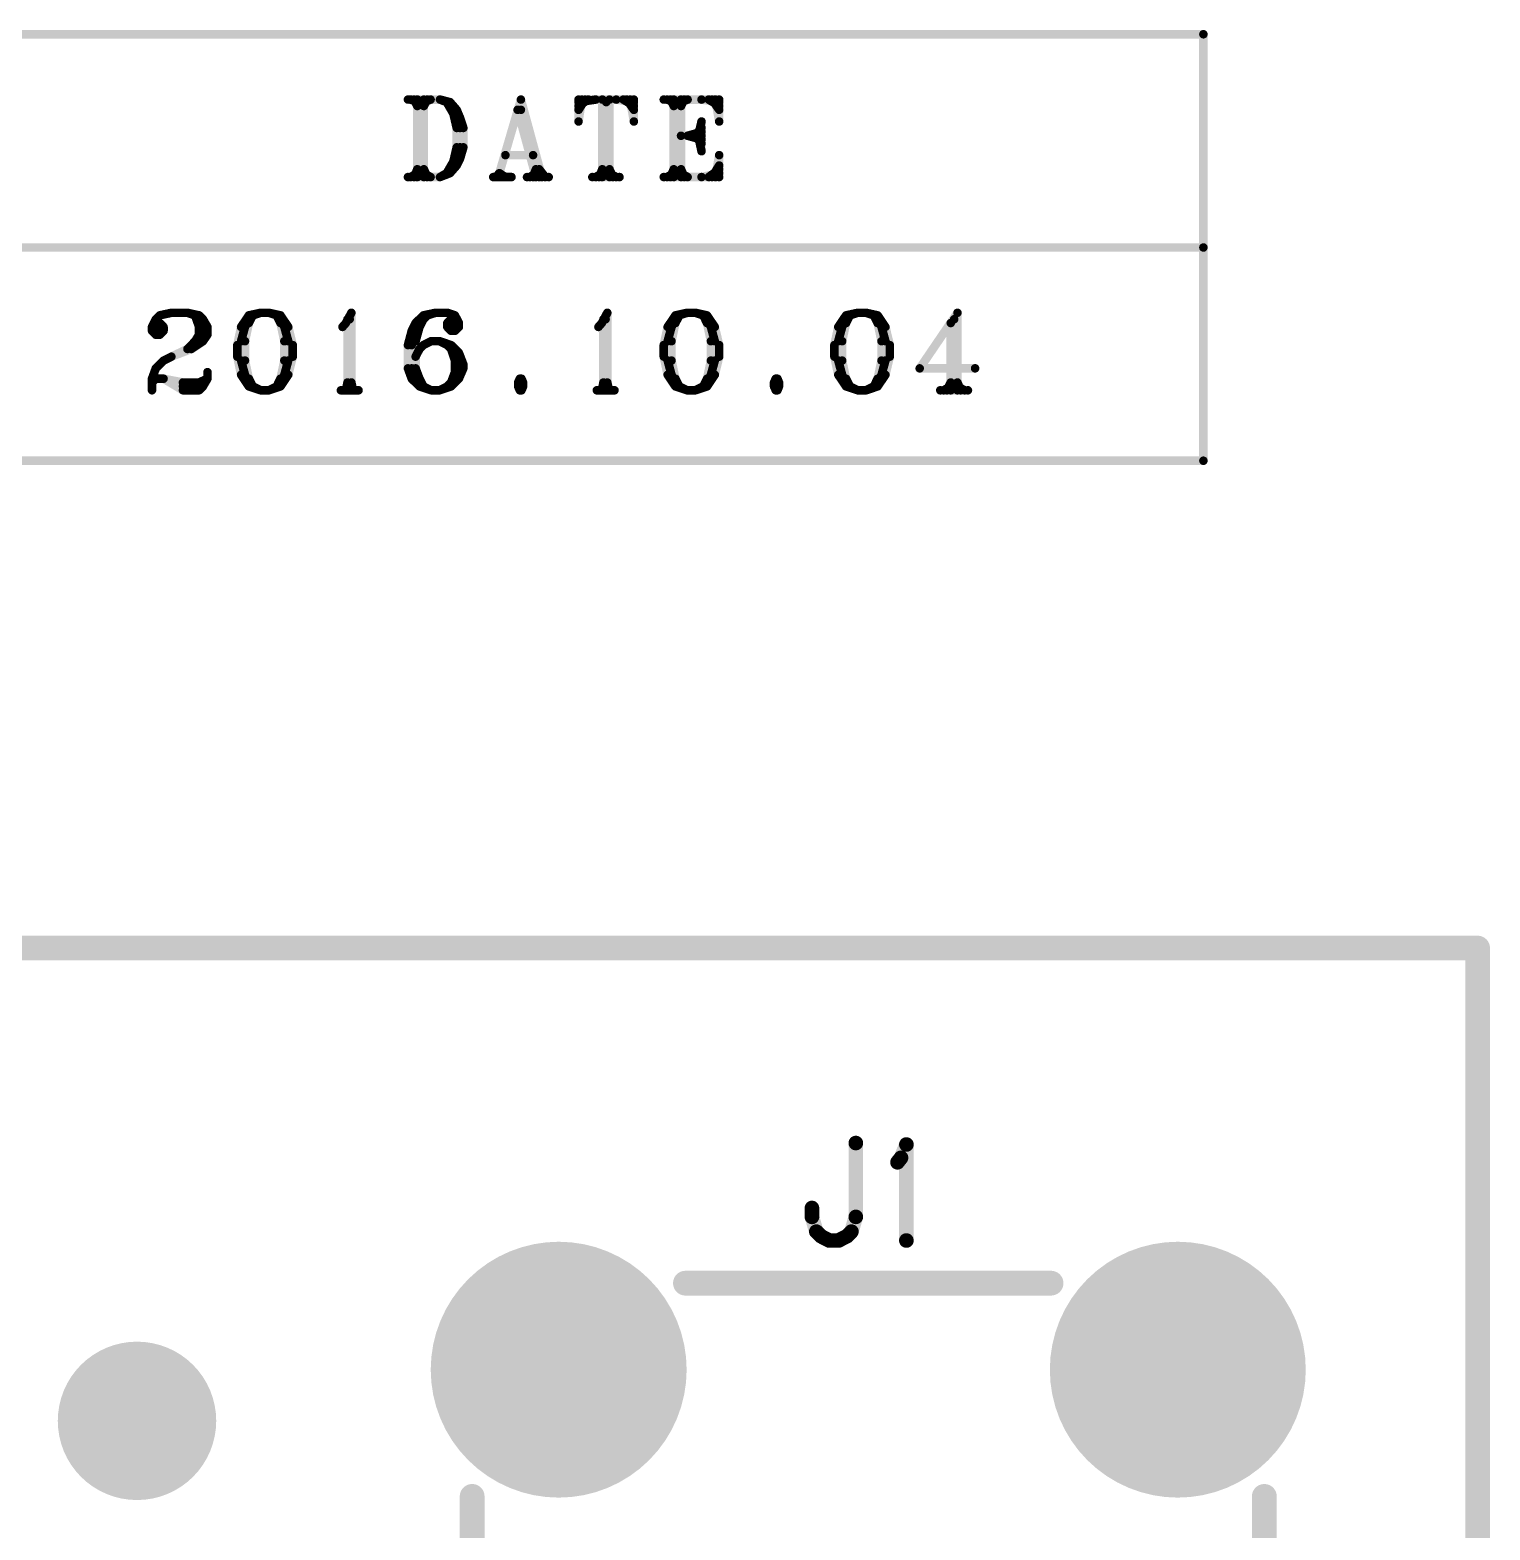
# Model space of a CAD drawing. Extents: x -0.1 to 57.1, y -0.1 to 42.5.
# Drawn here: x 45.12 to 57.1, y 30.22 to 42.53 of the extents above; entities that cross this region are included whole.
import ezdxf

# ---------------------------------------------------------------- set-up
doc = ezdxf.new("R2010")
doc.units = 0
doc.header["$MEASUREMENT"] = 0
doc.layers.get('0').update_dxf_attribs({"linetype": 'CONTINUOUS'})
doc.layers.add('02_ASSY1_GBR', color=7, linetype='CONTINUOUS')

# ---------------------------------------------------------------- blocks, each defined once
blk = doc.blocks.new('ROUND_8')
at = {"const_width": 0.65}
blk.add_lwpolyline([(-0.325, 0, 1), (0.325, 0, 1)], format="xyb", close=True, dxfattribs=at)
blk = doc.blocks.new('ROUND_134')
at = {"const_width": 1.05}
blk.add_lwpolyline([(-0.525, 0, 1), (0.525, 0, 1)], format="xyb", close=True, dxfattribs=at)
blk = doc.blocks.new('ROUND_1')
at = {"const_width": 0.1016}
blk.add_lwpolyline([(-0.0508, 0, 1), (0.0508, 0, 1)], format="xyb", close=True, dxfattribs=at)
blk = doc.blocks.new('ROUND_4')
at = {"const_width": 0.06}
blk.add_lwpolyline([(-0.03, 0, 1), (0.03, 0, 1)], format="xyb", close=True, dxfattribs=at)
blk = doc.blocks.new('ROUND_6')
at = {"const_width": 0.035}
blk.add_lwpolyline([(-0.0175, 0, 1), (0.0175, 0, 1)], format="xyb", close=True, dxfattribs=at)

msp = doc.modelspace()

# ---------------------------------------------------------------- linework, layer by layer
at = {"layer": '02_ASSY1_GBR'}
for points, const_width in [([(19.75, 42.5), (54.75, 42.5)], 0.07), ([(54.75, 42.5), (54.75, 39)], 0.07), ([(48.223, 41.964), (48.486, 41.964)], 0.07), ([(48.245, 41.964), (48.3, 41.943)], 0.07), ([(48.273, 41.964), (48.3, 41.911)], 0.07), ([(48.3, 41.964), (48.3, 41.328)], 0.07), ([(48.354, 41.964), (48.354, 41.328)], 0.07), ([(48.382, 41.964), (48.354, 41.911)], 0.07), ([(48.409, 41.964), (48.354, 41.943)], 0.07), ([(48.486, 41.964), (48.568, 41.943)], 0.07), ([(48.486, 41.964), (48.541, 41.943)], 0.07), ([(49.15, 41.964), (48.973, 41.36)], 0.07), ([(49.15, 41.964), (49.323, 41.328)], 0.07), ([(49.623, 41.964), (49.623, 41.784)], 0.07), ([(49.623, 41.964), (50.077, 41.964)], 0.07), ([(49.65, 41.964), (49.623, 41.784)], 0.07), ([(49.677, 41.964), (49.623, 41.88)], 0.07), ([(49.704, 41.964), (49.623, 41.911)], 0.07), ([(49.764, 41.964), (49.623, 41.943)], 0.07), ([(49.818, 41.964), (49.818, 41.328)], 0.07), ([(49.877, 41.964), (49.877, 41.328)], 0.07), ([(49.932, 41.964), (50.077, 41.943)], 0.07), ([(49.991, 41.964), (50.077, 41.911)], 0.07), ([(50.018, 41.964), (50.077, 41.88)], 0.07), ([(50.046, 41.964), (50.077, 41.784)], 0.07), ([(50.077, 41.964), (50.077, 41.784)], 0.07), ([(50.322, 41.964), (50.777, 41.964)], 0.07), ([(50.35, 41.964), (50.404, 41.943)], 0.07), ([(50.377, 41.964), (50.404, 41.911)], 0.07), ([(50.404, 41.964), (50.404, 41.328)], 0.07), ([(50.464, 41.964), (50.464, 41.328)], 0.07), ([(50.491, 41.964), (50.464, 41.911)], 0.07), ([(50.518, 41.964), (50.464, 41.943)], 0.07), ([(50.632, 41.964), (50.777, 41.943)], 0.07), ([(50.691, 41.964), (50.777, 41.911)], 0.07), ([(50.718, 41.964), (50.777, 41.88)], 0.07), ([(50.746, 41.964), (50.777, 41.784)], 0.07), ([(50.777, 41.964), (50.777, 41.784)], 0.07), ([(48.327, 41.943), (48.327, 41.36)], 0.07), ([(48.541, 41.943), (48.596, 41.848)], 0.07), ([(48.568, 41.943), (48.623, 41.88)], 0.07), ([(48.596, 41.88), (48.623, 41.816)], 0.07), ([(48.596, 41.848), (48.623, 41.731)], 0.07), ([(48.623, 41.88), (48.65, 41.816)], 0.07), ([(49.123, 41.88), (49.273, 41.328)], 0.07), ([(49.15, 41.88), (49.3, 41.328)], 0.07), ([(49.85, 41.943), (49.85, 41.36)], 0.07), ([(50.432, 41.943), (50.432, 41.36)], 0.07), ([(48.623, 41.816), (48.65, 41.731)], 0.07), ([(48.623, 41.731), (48.623, 41.572)], 0.07), ([(48.65, 41.816), (48.678, 41.731)], 0.07), ([(48.65, 41.731), (48.65, 41.572)], 0.07), ([(48.678, 41.731), (48.678, 41.572)], 0.07), ([(50.632, 41.699), (50.518, 41.667)], 0.07), ([(50.632, 41.731), (50.577, 41.667)], 0.07), ([(50.632, 41.784), (50.605, 41.667)], 0.07), ([(50.632, 41.784), (50.632, 41.54)], 0.07), ([(50.464, 41.667), (50.632, 41.667)], 0.07), ([(50.518, 41.667), (50.632, 41.636)], 0.07), ([(50.577, 41.667), (50.632, 41.604)], 0.07), ([(50.605, 41.667), (50.632, 41.54)], 0.07), ([(48.596, 41.455), (48.541, 41.36)], 0.07), ([(48.623, 41.572), (48.596, 41.455)], 0.07), ([(48.623, 41.477), (48.596, 41.423)], 0.07), ([(48.65, 41.572), (48.623, 41.477)], 0.07), ([(48.65, 41.477), (48.623, 41.423)], 0.07), ([(48.678, 41.572), (48.65, 41.477)], 0.07), ([(49.023, 41.508), (49.25, 41.508)], 0.07), ([(50.746, 41.328), (50.777, 41.508)], 0.07), ([(50.777, 41.328), (50.777, 41.508)], 0.07), ([(48.3, 41.36), (48.245, 41.328)], 0.07), ([(48.3, 41.392), (48.273, 41.328)], 0.07), ([(48.354, 41.392), (48.382, 41.328)], 0.07), ([(48.354, 41.36), (48.409, 41.328)], 0.07), ([(48.568, 41.36), (48.486, 41.328)], 0.07), ([(48.541, 41.36), (48.486, 41.328)], 0.07), ([(48.623, 41.423), (48.568, 41.36)], 0.07), ([(48.973, 41.36), (48.945, 41.328)], 0.07), ([(48.973, 41.36), (49.023, 41.328)], 0.07), ([(49.273, 41.36), (49.223, 41.328)], 0.07), ([(49.273, 41.392), (49.25, 41.328)], 0.07), ([(49.3, 41.392), (49.35, 41.328)], 0.07), ([(49.818, 41.36), (49.764, 41.328)], 0.07), ([(49.818, 41.392), (49.791, 41.328)], 0.07), ([(49.877, 41.392), (49.905, 41.328)], 0.07), ([(49.877, 41.36), (49.932, 41.328)], 0.07), ([(50.404, 41.36), (50.35, 41.328)], 0.07), ([(50.404, 41.392), (50.377, 41.328)], 0.07), ([(50.464, 41.392), (50.491, 41.328)], 0.07), ([(50.464, 41.36), (50.518, 41.328)], 0.07), ([(50.632, 41.328), (50.777, 41.36)], 0.07), ([(50.691, 41.328), (50.777, 41.392)], 0.07), ([(50.718, 41.328), (50.777, 41.423)], 0.07), ([(48.486, 41.328), (48.223, 41.328)], 0.07), ([(48.923, 41.328), (49.073, 41.328)], 0.07), ([(49.2, 41.328), (49.378, 41.328)], 0.07), ([(49.736, 41.328), (49.959, 41.328)], 0.07), ([(50.322, 41.328), (50.777, 41.328)], 0.07), ([(19.75, 40.75), (54.75, 40.75)], 0.07), ([(46.123, 40.098), (46.154, 40.161)], 0.07), ([(46.154, 40.161), (46.186, 40.193)], 0.07), ([(46.154, 40.13), (46.186, 40.13)], 0.07), ([(46.186, 40.193), (46.282, 40.214)], 0.07), ([(46.186, 40.13), (46.218, 40.098)], 0.07), ([(46.282, 40.214), (46.414, 40.214)], 0.07), ([(46.414, 40.214), (46.509, 40.193)], 0.07), ([(46.414, 40.214), (46.477, 40.193)], 0.07), ([(46.477, 40.193), (46.509, 40.098)], 0.07), ([(46.509, 40.193), (46.541, 40.161)], 0.07), ([(46.509, 40.161), (46.541, 40.098)], 0.07), ([(46.541, 40.161), (46.578, 40.098)], 0.07), ([(46.918, 40.193), (46.854, 40.098)], 0.07), ([(46.918, 40.161), (46.886, 40.098)], 0.07), ([(46.918, 40.13), (46.886, 39.981)], 0.07), ([(47.014, 40.214), (46.918, 40.193)], 0.07), ([(46.95, 40.193), (46.918, 40.13)], 0.07), ([(47.014, 40.214), (46.95, 40.193)], 0.07), ([(47.082, 40.214), (47.014, 40.214)], 0.07), ([(47.177, 40.193), (47.082, 40.214)], 0.07), ([(47.146, 40.193), (47.082, 40.214)], 0.07), ([(47.177, 40.13), (47.146, 40.193)], 0.07), ([(47.241, 40.098), (47.177, 40.193)], 0.07), ([(47.209, 40.098), (47.177, 40.161)], 0.07), ([(47.209, 39.981), (47.177, 40.13)], 0.07), ([(47.714, 40.13), (47.686, 40.098)], 0.07), ([(47.759, 40.214), (47.714, 40.13)], 0.07), ([(47.727, 40.161), (47.727, 39.578)], 0.07), ([(47.745, 40.161), (47.745, 39.61)], 0.07), ([(47.759, 40.214), (47.759, 39.578)], 0.07), ([(48.286, 40.13), (48.254, 40.066)], 0.07), ([(48.35, 40.193), (48.286, 40.13)], 0.07), ([(48.318, 40.13), (48.286, 40.066)], 0.07), ([(48.35, 40.161), (48.318, 40.098)], 0.07), ([(48.45, 40.214), (48.35, 40.193)], 0.07), ([(48.382, 40.193), (48.35, 40.161)], 0.07), ([(48.45, 40.214), (48.382, 40.193)], 0.07), ([(48.546, 40.214), (48.45, 40.214)], 0.07), ([(48.609, 40.193), (48.546, 40.214)], 0.07), ([(48.577, 40.161), (48.546, 40.13)], 0.07), ([(48.546, 40.13), (48.546, 40.098)], 0.07), ([(48.609, 40.161), (48.577, 40.161)], 0.07), ([(48.577, 40.13), (48.577, 40.098)], 0.07), ([(48.609, 40.13), (48.577, 40.13)], 0.07), ([(48.641, 40.13), (48.609, 40.193)], 0.07), ([(48.609, 40.098), (48.609, 40.13)], 0.07), ([(48.641, 40.098), (48.641, 40.13)], 0.07), ([(49.814, 40.13), (49.786, 40.098)], 0.07), ([(49.859, 40.214), (49.814, 40.13)], 0.07), ([(49.827, 40.161), (49.827, 39.578)], 0.07), ([(49.845, 40.161), (49.845, 39.61)], 0.07), ([(49.859, 40.214), (49.859, 39.578)], 0.07), ([(50.418, 40.193), (50.354, 40.098)], 0.07), ([(50.418, 40.161), (50.386, 40.098)], 0.07), ([(50.418, 40.13), (50.386, 39.981)], 0.07), ([(50.514, 40.214), (50.418, 40.193)], 0.07), ([(50.45, 40.193), (50.418, 40.13)], 0.07), ([(50.514, 40.214), (50.45, 40.193)], 0.07), ([(50.582, 40.214), (50.514, 40.214)], 0.07), ([(50.677, 40.193), (50.582, 40.214)], 0.07), ([(50.646, 40.193), (50.582, 40.214)], 0.07), ([(50.677, 40.13), (50.646, 40.193)], 0.07), ([(50.741, 40.098), (50.677, 40.193)], 0.07), ([(50.709, 40.098), (50.677, 40.161)], 0.07), ([(50.709, 39.981), (50.677, 40.13)], 0.07), ([(51.818, 40.193), (51.754, 40.098)], 0.07), ([(51.818, 40.161), (51.786, 40.098)], 0.07), ([(51.818, 40.13), (51.786, 39.981)], 0.07), ([(51.914, 40.214), (51.818, 40.193)], 0.07), ([(51.85, 40.193), (51.818, 40.13)], 0.07), ([(51.914, 40.214), (51.85, 40.193)], 0.07), ([(51.982, 40.214), (51.914, 40.214)], 0.07), ([(52.077, 40.193), (51.982, 40.214)], 0.07), ([(52.046, 40.193), (51.982, 40.214)], 0.07), ([(52.077, 40.13), (52.046, 40.193)], 0.07), ([(52.141, 40.098), (52.077, 40.193)], 0.07), ([(52.109, 40.098), (52.077, 40.161)], 0.07), ([(52.109, 39.981), (52.077, 40.13)], 0.07), ([(52.732, 40.214), (52.422, 39.758)], 0.07), ([(52.677, 40.13), (52.677, 39.578)], 0.07), ([(52.705, 40.161), (52.705, 39.61)], 0.07), ([(52.732, 40.214), (52.732, 39.578)], 0.07), ([(46.123, 40.066), (46.123, 40.098)], 0.07), ([(46.154, 40.034), (46.123, 40.066)], 0.07), ([(46.154, 40.098), (46.154, 40.066)], 0.07), ([(46.186, 40.098), (46.154, 40.098)], 0.07), ([(46.154, 40.066), (46.186, 40.066)], 0.07), ([(46.186, 40.034), (46.154, 40.034)], 0.07), ([(46.186, 40.066), (46.186, 40.098)], 0.07), ([(46.218, 40.066), (46.186, 40.034)], 0.07), ([(46.218, 40.098), (46.218, 40.066)], 0.07), ([(46.477, 39.981), (46.414, 39.917)], 0.07), ([(46.541, 39.981), (46.446, 39.917)], 0.07), ([(46.509, 40.034), (46.477, 39.981)], 0.07), ([(46.509, 40.098), (46.509, 40.034)], 0.07), ([(46.541, 40.034), (46.509, 39.981)], 0.07), ([(46.541, 40.098), (46.541, 40.034)], 0.07), ([(46.578, 40.034), (46.541, 39.981)], 0.07), ([(46.578, 40.098), (46.578, 40.034)], 0.07), ([(46.854, 40.098), (46.823, 39.949)], 0.07), ([(46.886, 40.098), (46.854, 39.981)], 0.07), ([(46.854, 39.981), (46.854, 39.822)], 0.07), ([(46.886, 39.981), (46.886, 39.822)], 0.07), ([(47.241, 39.981), (47.209, 40.098)], 0.07), ([(47.209, 39.822), (47.209, 39.981)], 0.07), ([(47.278, 39.949), (47.241, 40.098)], 0.07), ([(47.241, 39.822), (47.241, 39.981)], 0.07), ([(48.254, 40.066), (48.223, 39.949)], 0.07), ([(48.286, 40.066), (48.254, 39.949)], 0.07), ([(48.318, 40.098), (48.286, 39.981)], 0.07), ([(48.286, 39.981), (48.286, 39.758)], 0.07), ([(48.414, 39.981), (48.35, 39.949)], 0.07), ([(48.482, 39.981), (48.414, 39.981)], 0.07), ([(48.577, 39.949), (48.482, 39.981)], 0.07), ([(48.546, 39.949), (48.482, 39.981)], 0.07), ([(48.546, 40.098), (48.577, 40.066)], 0.07), ([(48.577, 40.098), (48.609, 40.098)], 0.07), ([(48.577, 40.066), (48.609, 40.066)], 0.07), ([(48.609, 40.066), (48.641, 40.098)], 0.07), ([(50.354, 40.098), (50.322, 39.949)], 0.07), ([(50.386, 40.098), (50.354, 39.981)], 0.07), ([(50.354, 39.981), (50.354, 39.822)], 0.07), ([(50.386, 39.981), (50.386, 39.822)], 0.07), ([(50.741, 39.981), (50.709, 40.098)], 0.07), ([(50.709, 39.822), (50.709, 39.981)], 0.07), ([(50.777, 39.949), (50.741, 40.098)], 0.07), ([(50.741, 39.822), (50.741, 39.981)], 0.07), ([(51.754, 40.098), (51.722, 39.949)], 0.07), ([(51.786, 40.098), (51.754, 39.981)], 0.07), ([(51.754, 39.981), (51.754, 39.822)], 0.07), ([(51.786, 39.981), (51.786, 39.822)], 0.07), ([(52.141, 39.981), (52.109, 40.098)], 0.07), ([(52.109, 39.822), (52.109, 39.981)], 0.07), ([(52.177, 39.949), (52.141, 40.098)], 0.07), ([(52.141, 39.822), (52.141, 39.981)], 0.07), ([(46.282, 39.854), (46.218, 39.822)], 0.07), ([(46.446, 39.917), (46.282, 39.854)], 0.07), ([(46.414, 39.917), (46.282, 39.854)], 0.07), ([(46.823, 39.949), (46.823, 39.854)], 0.07), ([(46.823, 39.854), (46.854, 39.705)], 0.07), ([(47.241, 39.705), (47.278, 39.854)], 0.07), ([(47.278, 39.854), (47.278, 39.949)], 0.07), ([(48.223, 39.949), (48.223, 39.758)], 0.07), ([(48.254, 39.949), (48.254, 39.758)], 0.07), ([(48.318, 39.917), (48.286, 39.854)], 0.07), ([(48.35, 39.949), (48.318, 39.917)], 0.07), ([(48.577, 39.917), (48.546, 39.949)], 0.07), ([(48.641, 39.886), (48.577, 39.949)], 0.07), ([(48.609, 39.822), (48.577, 39.917)], 0.07), ([(48.641, 39.822), (48.609, 39.886)], 0.07), ([(48.678, 39.79), (48.641, 39.886)], 0.07), ([(50.322, 39.949), (50.322, 39.854)], 0.07), ([(50.322, 39.854), (50.354, 39.705)], 0.07), ([(50.741, 39.705), (50.777, 39.854)], 0.07), ([(50.777, 39.854), (50.777, 39.949)], 0.07), ([(51.722, 39.949), (51.722, 39.854)], 0.07), ([(51.722, 39.854), (51.754, 39.705)], 0.07), ([(52.141, 39.705), (52.177, 39.854)], 0.07), ([(52.177, 39.854), (52.177, 39.949)], 0.07), ([(46.154, 39.758), (46.123, 39.673)], 0.07), ([(46.218, 39.822), (46.154, 39.758)], 0.07), ([(46.854, 39.822), (46.886, 39.705)], 0.07), ([(46.886, 39.822), (46.918, 39.673)], 0.07), ([(47.177, 39.673), (47.209, 39.822)], 0.07), ([(47.209, 39.705), (47.241, 39.822)], 0.07), ([(48.223, 39.758), (48.254, 39.673)], 0.07), ([(48.254, 39.758), (48.286, 39.673)], 0.07), ([(48.286, 39.758), (48.318, 39.673)], 0.07), ([(48.609, 39.727), (48.609, 39.822)], 0.07), ([(48.641, 39.727), (48.641, 39.822)], 0.07), ([(48.641, 39.673), (48.678, 39.758)], 0.07), ([(48.678, 39.758), (48.678, 39.79)], 0.07), ([(50.354, 39.822), (50.386, 39.705)], 0.07), ([(50.386, 39.822), (50.418, 39.673)], 0.07), ([(50.677, 39.673), (50.709, 39.822)], 0.07), ([(50.709, 39.705), (50.741, 39.822)], 0.07), ([(51.754, 39.822), (51.786, 39.705)], 0.07), ([(51.786, 39.822), (51.818, 39.673)], 0.07), ([(52.077, 39.673), (52.109, 39.822)], 0.07), ([(52.109, 39.705), (52.141, 39.822)], 0.07), ([(52.422, 39.758), (52.877, 39.758)], 0.07), ([(46.123, 39.673), (46.123, 39.578)], 0.07), ([(46.123, 39.642), (46.154, 39.673)], 0.07), ([(46.154, 39.673), (46.218, 39.673)], 0.07), ([(46.218, 39.673), (46.377, 39.642)], 0.07), ([(46.218, 39.673), (46.377, 39.61)], 0.07), ([(46.218, 39.673), (46.377, 39.578)], 0.07), ([(46.377, 39.642), (46.509, 39.642)], 0.07), ([(46.377, 39.61), (46.509, 39.61)], 0.07), ([(46.509, 39.642), (46.578, 39.673)], 0.07), ([(46.509, 39.61), (46.541, 39.642)], 0.07), ([(46.509, 39.578), (46.541, 39.61)], 0.07), ([(46.541, 39.61), (46.578, 39.673)], 0.07), ([(46.578, 39.673), (46.578, 39.727)], 0.07), ([(46.854, 39.705), (46.918, 39.61)], 0.07), ([(46.886, 39.705), (46.918, 39.642)], 0.07), ([(46.918, 39.673), (46.95, 39.61)], 0.07), ([(46.918, 39.61), (47.014, 39.578)], 0.07), ([(46.95, 39.61), (47.014, 39.578)], 0.07), ([(47.082, 39.578), (47.177, 39.61)], 0.07), ([(47.082, 39.578), (47.146, 39.61)], 0.07), ([(47.146, 39.61), (47.177, 39.673)], 0.07), ([(47.177, 39.61), (47.241, 39.705)], 0.07), ([(47.177, 39.642), (47.209, 39.705)], 0.07), ([(47.727, 39.61), (47.7, 39.578)], 0.07), ([(47.727, 39.642), (47.714, 39.578)], 0.07), ([(47.759, 39.642), (47.773, 39.578)], 0.07), ([(47.759, 39.61), (47.786, 39.578)], 0.07), ([(48.254, 39.673), (48.318, 39.61)], 0.07), ([(48.286, 39.673), (48.318, 39.642)], 0.07), ([(48.318, 39.673), (48.35, 39.61)], 0.07), ([(48.318, 39.61), (48.414, 39.578)], 0.07), ([(48.35, 39.61), (48.414, 39.578)], 0.07), ([(48.482, 39.578), (48.577, 39.61)], 0.07), ([(48.482, 39.578), (48.546, 39.61)], 0.07), ([(48.546, 39.61), (48.577, 39.642)], 0.07), ([(48.577, 39.642), (48.609, 39.727)], 0.07), ([(48.577, 39.61), (48.641, 39.673)], 0.07), ([(48.609, 39.673), (48.641, 39.727)], 0.07), ([(49.141, 39.673), (49.127, 39.642)], 0.07), ([(49.127, 39.642), (49.127, 39.61)], 0.07), ([(49.127, 39.61), (49.141, 39.578)], 0.07), ([(49.155, 39.673), (49.141, 39.673)], 0.07), ([(49.141, 39.642), (49.141, 39.61)], 0.07), ([(49.155, 39.642), (49.141, 39.642)], 0.07), ([(49.141, 39.61), (49.155, 39.61)], 0.07), ([(49.168, 39.642), (49.155, 39.673)], 0.07), ([(49.155, 39.61), (49.155, 39.642)], 0.07), ([(49.155, 39.578), (49.168, 39.61)], 0.07), ([(49.168, 39.61), (49.168, 39.642)], 0.07), ([(49.827, 39.61), (49.8, 39.578)], 0.07), ([(49.827, 39.642), (49.814, 39.578)], 0.07), ([(49.859, 39.642), (49.873, 39.578)], 0.07), ([(49.859, 39.61), (49.886, 39.578)], 0.07), ([(50.354, 39.705), (50.418, 39.61)], 0.07), ([(50.386, 39.705), (50.418, 39.642)], 0.07), ([(50.418, 39.673), (50.45, 39.61)], 0.07), ([(50.418, 39.61), (50.514, 39.578)], 0.07), ([(50.45, 39.61), (50.514, 39.578)], 0.07), ([(50.582, 39.578), (50.677, 39.61)], 0.07), ([(50.582, 39.578), (50.646, 39.61)], 0.07), ([(50.646, 39.61), (50.677, 39.673)], 0.07), ([(50.677, 39.61), (50.741, 39.705)], 0.07), ([(50.677, 39.642), (50.709, 39.705)], 0.07), ([(51.241, 39.673), (51.227, 39.642)], 0.07), ([(51.227, 39.642), (51.227, 39.61)], 0.07), ([(51.227, 39.61), (51.241, 39.578)], 0.07), ([(51.255, 39.673), (51.241, 39.673)], 0.07), ([(51.241, 39.642), (51.241, 39.61)], 0.07), ([(51.255, 39.642), (51.241, 39.642)], 0.07), ([(51.241, 39.61), (51.255, 39.61)], 0.07), ([(51.268, 39.642), (51.255, 39.673)], 0.07), ([(51.255, 39.61), (51.255, 39.642)], 0.07), ([(51.255, 39.578), (51.268, 39.61)], 0.07), ([(51.268, 39.61), (51.268, 39.642)], 0.07), ([(51.754, 39.705), (51.818, 39.61)], 0.07), ([(51.786, 39.705), (51.818, 39.642)], 0.07), ([(51.818, 39.673), (51.85, 39.61)], 0.07), ([(51.818, 39.61), (51.914, 39.578)], 0.07), ([(51.85, 39.61), (51.914, 39.578)], 0.07), ([(51.982, 39.578), (52.077, 39.61)], 0.07), ([(51.982, 39.578), (52.046, 39.61)], 0.07), ([(52.046, 39.61), (52.077, 39.673)], 0.07), ([(52.077, 39.61), (52.141, 39.705)], 0.07), ([(52.077, 39.642), (52.109, 39.705)], 0.07), ([(52.677, 39.61), (52.618, 39.578)], 0.07), ([(52.677, 39.642), (52.645, 39.578)], 0.07), ([(52.732, 39.642), (52.759, 39.578)], 0.07), ([(52.732, 39.61), (52.791, 39.578)], 0.07), ([(46.377, 39.578), (46.509, 39.578)], 0.07), ([(47.014, 39.578), (47.082, 39.578)], 0.07), ([(47.673, 39.578), (47.818, 39.578)], 0.07), ([(48.414, 39.578), (48.482, 39.578)], 0.07), ([(49.141, 39.578), (49.155, 39.578)], 0.07), ([(49.773, 39.578), (49.918, 39.578)], 0.07), ([(50.514, 39.578), (50.582, 39.578)], 0.07), ([(51.241, 39.578), (51.255, 39.578)], 0.07), ([(51.914, 39.578), (51.982, 39.578)], 0.07), ([(52.591, 39.578), (52.818, 39.578)], 0.07), ([(54.75, 39), (19.75, 39)], 0.07), ([(57, 35), (0, 35)], 0.2032), ([(57, 0), (57, 35)], 0.2032), ([(51.898, 33.4), (51.898, 32.794)], 0.12), ([(52.269, 33.279), (52.313, 33.388)], 0.12), ([(52.313, 33.388), (52.313, 32.6)], 0.12), ([(52.24, 33.242), (52.269, 33.279)], 0.12), ([(51.538, 32.794), (51.538, 32.867)], 0.12), ([(51.574, 32.673), (51.538, 32.794)], 0.12), ([(51.898, 32.794), (51.862, 32.673)], 0.12), ([(51.611, 32.636), (51.574, 32.673)], 0.12), ([(51.68, 32.6), (51.611, 32.636)], 0.12), ([(51.756, 32.6), (51.68, 32.6)], 0.12), ([(51.826, 32.636), (51.756, 32.6)], 0.12), ([(51.862, 32.673), (51.826, 32.636)], 0.12), ([(50.5, 32.25), (53.5, 32.25)], 0.2032), ([(48.75, 30.5), (48.75, 27.5)], 0.2032), ([(55.25, 30.5), (55.25, 27.5)], 0.2032)]:
    msp.add_lwpolyline(points, dxfattribs=dict(at, const_width=const_width))

# ---------------------------------------------------------------- block references
for name, p in [('ROUND_6', (54.75, 42.5)), ('ROUND_6', (54.75, 42.5)), ('ROUND_6', (48.223, 41.964)), ('ROUND_6', (48.245, 41.964)), ('ROUND_6', (48.273, 41.964)), ('ROUND_6', (48.3, 41.964)), ('ROUND_6', (48.354, 41.964)), ('ROUND_6', (48.382, 41.964)), ('ROUND_6', (48.409, 41.964)), ('ROUND_6', (48.486, 41.964)), ('ROUND_6', (48.486, 41.964)), ('ROUND_6', (49.15, 41.964)), ('ROUND_6', (49.15, 41.964)), ('ROUND_6', (49.623, 41.964)), ('ROUND_6', (49.623, 41.964)), ('ROUND_6', (49.65, 41.964)), ('ROUND_6', (49.677, 41.964)), ('ROUND_6', (49.704, 41.964)), ('ROUND_6', (49.764, 41.964)), ('ROUND_6', (49.818, 41.964)), ('ROUND_6', (49.877, 41.964)), ('ROUND_6', (49.932, 41.964)), ('ROUND_6', (49.991, 41.964)), ('ROUND_6', (50.018, 41.964)), ('ROUND_6', (50.046, 41.964)), ('ROUND_6', (50.077, 41.964)), ('ROUND_6', (50.077, 41.964)), ('ROUND_6', (50.322, 41.964)), ('ROUND_6', (50.35, 41.964)), ('ROUND_6', (50.377, 41.964)), ('ROUND_6', (50.404, 41.964)), ('ROUND_6', (50.464, 41.964)), ('ROUND_6', (50.491, 41.964)), ('ROUND_6', (50.518, 41.964)), ('ROUND_6', (50.632, 41.964)), ('ROUND_6', (50.691, 41.964)), ('ROUND_6', (50.718, 41.964)), ('ROUND_6', (50.746, 41.964)), ('ROUND_6', (50.777, 41.964)), ('ROUND_6', (48.3, 41.943)), ('ROUND_6', (48.3, 41.911)), ('ROUND_6', (48.327, 41.943)), ('ROUND_6', (48.354, 41.943)), ('ROUND_6', (48.354, 41.911)), ('ROUND_6', (48.541, 41.943)), ('ROUND_6', (48.568, 41.943)), ('ROUND_6', (48.596, 41.88)), ('ROUND_6', (48.596, 41.848)), ('ROUND_6', (48.623, 41.88)), ('ROUND_6', (49.123, 41.88)), ('ROUND_6', (49.15, 41.88)), ('ROUND_6', (49.623, 41.943)), ('ROUND_6', (49.623, 41.911)), ('ROUND_6', (49.623, 41.88)), ('ROUND_6', (49.85, 41.943)), ('ROUND_6', (50.077, 41.943)), ('ROUND_6', (50.077, 41.911)), ('ROUND_6', (50.077, 41.88)), ('ROUND_6', (50.404, 41.943)), ('ROUND_6', (50.404, 41.911)), ('ROUND_6', (50.432, 41.943)), ('ROUND_6', (50.464, 41.943)), ('ROUND_6', (50.464, 41.911)), ('ROUND_6', (50.777, 41.943)), ('ROUND_6', (50.777, 41.911)), ('ROUND_6', (50.777, 41.88)), ('ROUND_6', (48.623, 41.816)), ('ROUND_6', (48.623, 41.731)), ('ROUND_6', (48.65, 41.816)), ('ROUND_6', (48.65, 41.731)), ('ROUND_6', (48.678, 41.731)), ('ROUND_6', (49.623, 41.784)), ('ROUND_6', (49.623, 41.784)), ('ROUND_6', (50.077, 41.784)), ('ROUND_6', (50.077, 41.784)), ('ROUND_6', (50.632, 41.784)), ('ROUND_6', (50.632, 41.784)), ('ROUND_6', (50.632, 41.731)), ('ROUND_6', (50.632, 41.699)), ('ROUND_6', (50.777, 41.784)), ('ROUND_6', (50.777, 41.784)), ('ROUND_6', (50.464, 41.667)), ('ROUND_6', (50.518, 41.667)), ('ROUND_6', (50.577, 41.667)), ('ROUND_6', (50.605, 41.667)), ('ROUND_6', (50.632, 41.667)), ('ROUND_6', (50.632, 41.636)), ('ROUND_6', (50.632, 41.604)), ('ROUND_6', (48.596, 41.455)), ('ROUND_6', (48.623, 41.572)), ('ROUND_6', (48.623, 41.477)), ('ROUND_6', (48.65, 41.572)), ('ROUND_6', (48.65, 41.477)), ('ROUND_6', (48.678, 41.572)), ('ROUND_6', (49.023, 41.508)), ('ROUND_6', (49.25, 41.508)), ('ROUND_6', (50.632, 41.54)), ('ROUND_6', (50.632, 41.54)), ('ROUND_6', (50.777, 41.508)), ('ROUND_6', (50.777, 41.508)), ('ROUND_6', (48.3, 41.392)), ('ROUND_6', (48.3, 41.36)), ('ROUND_6', (48.327, 41.36)), ('ROUND_6', (48.354, 41.392)), ('ROUND_6', (48.354, 41.36)), ('ROUND_6', (48.541, 41.36)), ('ROUND_6', (48.568, 41.36)), ('ROUND_6', (48.596, 41.423)), ('ROUND_6', (48.623, 41.423)), ('ROUND_6', (48.973, 41.36)), ('ROUND_6', (48.973, 41.36)), ('ROUND_6', (48.973, 41.36)), ('ROUND_6', (49.273, 41.392)), ('ROUND_6', (49.273, 41.36)), ('ROUND_6', (49.3, 41.392)), ('ROUND_6', (49.818, 41.392)), ('ROUND_6', (49.818, 41.36)), ('ROUND_6', (49.85, 41.36)), ('ROUND_6', (49.877, 41.392)), ('ROUND_6', (49.877, 41.36)), ('ROUND_6', (50.404, 41.392)), ('ROUND_6', (50.404, 41.36)), ('ROUND_6', (50.432, 41.36)), ('ROUND_6', (50.464, 41.392)), ('ROUND_6', (50.464, 41.36)), ('ROUND_6', (50.777, 41.423)), ('ROUND_6', (50.777, 41.392)), ('ROUND_6', (50.777, 41.36)), ('ROUND_6', (48.223, 41.328)), ('ROUND_6', (48.245, 41.328)), ('ROUND_6', (48.273, 41.328)), ('ROUND_6', (48.3, 41.328)), ('ROUND_6', (48.354, 41.328)), ('ROUND_6', (48.382, 41.328)), ('ROUND_6', (48.409, 41.328)), ('ROUND_6', (48.486, 41.328)), ('ROUND_6', (48.486, 41.328)), ('ROUND_6', (48.923, 41.328)), ('ROUND_6', (48.945, 41.328)), ('ROUND_6', (49.023, 41.328)), ('ROUND_6', (49.073, 41.328)), ('ROUND_6', (49.2, 41.328)), ('ROUND_6', (49.223, 41.328)), ('ROUND_6', (49.25, 41.328)), ('ROUND_6', (49.273, 41.328)), ('ROUND_6', (49.3, 41.328)), ('ROUND_6', (49.323, 41.328)), ('ROUND_6', (49.35, 41.328)), ('ROUND_6', (49.378, 41.328)), ('ROUND_6', (49.736, 41.328)), ('ROUND_6', (49.764, 41.328)), ('ROUND_6', (49.791, 41.328)), ('ROUND_6', (49.818, 41.328)), ('ROUND_6', (49.877, 41.328)), ('ROUND_6', (49.905, 41.328)), ('ROUND_6', (49.932, 41.328)), ('ROUND_6', (49.959, 41.328)), ('ROUND_6', (50.322, 41.328)), ('ROUND_6', (50.35, 41.328)), ('ROUND_6', (50.377, 41.328)), ('ROUND_6', (50.404, 41.328)), ('ROUND_6', (50.464, 41.328)), ('ROUND_6', (50.491, 41.328)), ('ROUND_6', (50.518, 41.328)), ('ROUND_6', (50.632, 41.328)), ('ROUND_6', (50.691, 41.328)), ('ROUND_6', (50.718, 41.328)), ('ROUND_6', (50.746, 41.328)), ('ROUND_6', (50.777, 41.328)), ('ROUND_6', (54.75, 40.75)), ('ROUND_6', (46.154, 40.161)), ('ROUND_6', (46.154, 40.13)), ('ROUND_6', (46.186, 40.193)), ('ROUND_6', (46.186, 40.13)), ('ROUND_6', (46.282, 40.214)), ('ROUND_6', (46.414, 40.214)), ('ROUND_6', (46.414, 40.214)), ('ROUND_6', (46.477, 40.193)), ('ROUND_6', (46.509, 40.193)), ('ROUND_6', (46.509, 40.161)), ('ROUND_6', (46.541, 40.161)), ('ROUND_6', (46.918, 40.193)), ('ROUND_6', (46.918, 40.161)), ('ROUND_6', (46.918, 40.13)), ('ROUND_6', (46.95, 40.193)), ('ROUND_6', (47.014, 40.214)), ('ROUND_6', (47.014, 40.214)), ('ROUND_6', (47.014, 40.214)), ('ROUND_6', (47.082, 40.214)), ('ROUND_6', (47.082, 40.214)), ('ROUND_6', (47.146, 40.193)), ('ROUND_6', (47.177, 40.193)), ('ROUND_6', (47.177, 40.161)), ('ROUND_6', (47.177, 40.13)), ('ROUND_6', (47.714, 40.13)), ('ROUND_6', (47.727, 40.161)), ('ROUND_6', (47.745, 40.161)), ('ROUND_6', (47.759, 40.214)), ('ROUND_6', (47.759, 40.214)), ('ROUND_6', (48.286, 40.13)), ('ROUND_6', (48.318, 40.13)), ('ROUND_6', (48.35, 40.193)), ('ROUND_6', (48.35, 40.161)), ('ROUND_6', (48.382, 40.193)), ('ROUND_6', (48.45, 40.214)), ('ROUND_6', (48.45, 40.214)), ('ROUND_6', (48.546, 40.214)), ('ROUND_6', (48.546, 40.13)), ('ROUND_6', (48.577, 40.161)), ('ROUND_6', (48.577, 40.13)), ('ROUND_6', (48.577, 40.13)), ('ROUND_6', (48.609, 40.193)), ('ROUND_6', (48.609, 40.161)), ('ROUND_6', (48.609, 40.13)), ('ROUND_6', (48.641, 40.13)), ('ROUND_6', (49.814, 40.13)), ('ROUND_6', (49.827, 40.161)), ('ROUND_6', (49.845, 40.161)), ('ROUND_6', (49.859, 40.214)), ('ROUND_6', (49.859, 40.214)), ('ROUND_6', (50.418, 40.193)), ('ROUND_6', (50.418, 40.161)), ('ROUND_6', (50.418, 40.13)), ('ROUND_6', (50.45, 40.193)), ('ROUND_6', (50.514, 40.214)), ('ROUND_6', (50.514, 40.214)), ('ROUND_6', (50.514, 40.214)), ('ROUND_6', (50.582, 40.214)), ('ROUND_6', (50.582, 40.214)), ('ROUND_6', (50.646, 40.193)), ('ROUND_6', (50.677, 40.193)), ('ROUND_6', (50.677, 40.161)), ('ROUND_6', (50.677, 40.13)), ('ROUND_6', (51.818, 40.193)), ('ROUND_6', (51.818, 40.161)), ('ROUND_6', (51.818, 40.13)), ('ROUND_6', (51.85, 40.193)), ('ROUND_6', (51.914, 40.214)), ('ROUND_6', (51.914, 40.214)), ('ROUND_6', (51.914, 40.214)), ('ROUND_6', (51.982, 40.214)), ('ROUND_6', (51.982, 40.214)), ('ROUND_6', (52.046, 40.193)), ('ROUND_6', (52.077, 40.193)), ('ROUND_6', (52.077, 40.161)), ('ROUND_6', (52.077, 40.13)), ('ROUND_6', (52.677, 40.13)), ('ROUND_6', (52.705, 40.161)), ('ROUND_6', (52.732, 40.214)), ('ROUND_6', (52.732, 40.214)), ('ROUND_6', (46.123, 40.098)), ('ROUND_6', (46.123, 40.066)), ('ROUND_6', (46.154, 40.098)), ('ROUND_6', (46.154, 40.098)), ('ROUND_6', (46.154, 40.066)), ('ROUND_6', (46.154, 40.034)), ('ROUND_6', (46.186, 40.098)), ('ROUND_6', (46.186, 40.066)), ('ROUND_6', (46.186, 40.034)), ('ROUND_6', (46.218, 40.098)), ('ROUND_6', (46.218, 40.066)), ('ROUND_6', (46.477, 39.981)), ('ROUND_6', (46.509, 40.098)), ('ROUND_6', (46.509, 40.034)), ('ROUND_6', (46.509, 39.981)), ('ROUND_6', (46.541, 40.098)), ('ROUND_6', (46.541, 40.034)), ('ROUND_6', (46.541, 39.981)), ('ROUND_6', (46.578, 40.098)), ('ROUND_6', (46.578, 40.034)), ('ROUND_6', (46.854, 40.098)), ('ROUND_6', (46.854, 39.981)), ('ROUND_6', (46.886, 40.098)), ('ROUND_6', (46.886, 39.981)), ('ROUND_6', (47.209, 40.098)), ('ROUND_6', (47.209, 39.981)), ('ROUND_6', (47.241, 40.098)), ('ROUND_6', (47.241, 39.981)), ('ROUND_6', (47.686, 40.098)), ('ROUND_6', (48.254, 40.066)), ('ROUND_6', (48.286, 40.066)), ('ROUND_6', (48.286, 39.981)), ('ROUND_6', (48.318, 40.098)), ('ROUND_6', (48.414, 39.981)), ('ROUND_6', (48.482, 39.981)), ('ROUND_6', (48.482, 39.981)), ('ROUND_6', (48.546, 40.098)), ('ROUND_6', (48.577, 40.098)), ('ROUND_6', (48.577, 40.066)), ('ROUND_6', (48.609, 40.098)), ('ROUND_6', (48.609, 40.066)), ('ROUND_6', (48.641, 40.098)), ('ROUND_6', (49.786, 40.098)), ('ROUND_6', (50.354, 40.098)), ('ROUND_6', (50.354, 39.981)), ('ROUND_6', (50.386, 40.098)), ('ROUND_6', (50.386, 39.981)), ('ROUND_6', (50.709, 40.098)), ('ROUND_6', (50.709, 39.981)), ('ROUND_6', (50.741, 40.098)), ('ROUND_6', (50.741, 39.981)), ('ROUND_6', (51.754, 40.098)), ('ROUND_6', (51.754, 39.981)), ('ROUND_6', (51.786, 40.098)), ('ROUND_6', (51.786, 39.981)), ('ROUND_6', (52.109, 40.098)), ('ROUND_6', (52.109, 39.981)), ('ROUND_6', (52.141, 40.098)), ('ROUND_6', (52.141, 39.981)), ('ROUND_6', (46.282, 39.854)), ('ROUND_6', (46.282, 39.854)), ('ROUND_6', (46.414, 39.917)), ('ROUND_6', (46.446, 39.917)), ('ROUND_6', (46.823, 39.949)), ('ROUND_6', (46.823, 39.854)), ('ROUND_6', (47.278, 39.949)), ('ROUND_6', (47.278, 39.854)), ('ROUND_6', (48.223, 39.949)), ('ROUND_6', (48.254, 39.949)), ('ROUND_6', (48.286, 39.854)), ('ROUND_6', (48.318, 39.917)), ('ROUND_6', (48.35, 39.949)), ('ROUND_6', (48.546, 39.949)), ('ROUND_6', (48.577, 39.949)), ('ROUND_6', (48.577, 39.917)), ('ROUND_6', (48.609, 39.886)), ('ROUND_6', (48.641, 39.886)), ('ROUND_6', (50.322, 39.949)), ('ROUND_6', (50.322, 39.854)), ('ROUND_6', (50.777, 39.949)), ('ROUND_6', (50.777, 39.854)), ('ROUND_6', (51.722, 39.949)), ('ROUND_6', (51.722, 39.854)), ('ROUND_6', (52.177, 39.949)), ('ROUND_6', (52.177, 39.854)), ('ROUND_6', (46.154, 39.758)), ('ROUND_6', (46.218, 39.822)), ('ROUND_6', (46.854, 39.822)), ('ROUND_6', (46.886, 39.822)), ('ROUND_6', (47.209, 39.822)), ('ROUND_6', (47.241, 39.822)), ('ROUND_6', (48.223, 39.758)), ('ROUND_6', (48.254, 39.758)), ('ROUND_6', (48.286, 39.758)), ('ROUND_6', (48.609, 39.822)), ('ROUND_6', (48.641, 39.822)), ('ROUND_6', (48.678, 39.79)), ('ROUND_6', (48.678, 39.758)), ('ROUND_6', (50.354, 39.822)), ('ROUND_6', (50.386, 39.822)), ('ROUND_6', (50.709, 39.822)), ('ROUND_6', (50.741, 39.822)), ('ROUND_6', (51.754, 39.822)), ('ROUND_6', (51.786, 39.822)), ('ROUND_6', (52.109, 39.822)), ('ROUND_6', (52.141, 39.822)), ('ROUND_6', (52.422, 39.758)), ('ROUND_6', (52.877, 39.758)), ('ROUND_6', (46.123, 39.673)), ('ROUND_6', (46.123, 39.642)), ('ROUND_6', (46.154, 39.673)), ('ROUND_6', (46.218, 39.673)), ('ROUND_6', (46.218, 39.673)), ('ROUND_6', (46.218, 39.673)), ('ROUND_6', (46.377, 39.642)), ('ROUND_6', (46.377, 39.61)), ('ROUND_6', (46.509, 39.642)), ('ROUND_6', (46.509, 39.61)), ('ROUND_6', (46.541, 39.642)), ('ROUND_6', (46.541, 39.61)), ('ROUND_6', (46.578, 39.727)), ('ROUND_6', (46.578, 39.673)), ('ROUND_6', (46.578, 39.673)), ('ROUND_6', (46.854, 39.705)), ('ROUND_6', (46.886, 39.705)), ('ROUND_6', (46.918, 39.673)), ('ROUND_6', (46.918, 39.642)), ('ROUND_6', (46.918, 39.61)), ('ROUND_6', (46.95, 39.61)), ('ROUND_6', (47.146, 39.61)), ('ROUND_6', (47.177, 39.673)), ('ROUND_6', (47.177, 39.642)), ('ROUND_6', (47.177, 39.61)), ('ROUND_6', (47.209, 39.705)), ('ROUND_6', (47.241, 39.705)), ('ROUND_6', (47.727, 39.642)), ('ROUND_6', (47.727, 39.61)), ('ROUND_6', (47.745, 39.61)), ('ROUND_6', (47.759, 39.642)), ('ROUND_6', (47.759, 39.61)), ('ROUND_6', (48.254, 39.673)), ('ROUND_6', (48.286, 39.673)), ('ROUND_6', (48.318, 39.673)), ('ROUND_6', (48.318, 39.642)), ('ROUND_6', (48.318, 39.61)), ('ROUND_6', (48.35, 39.61)), ('ROUND_6', (48.546, 39.61)), ('ROUND_6', (48.577, 39.642)), ('ROUND_6', (48.577, 39.61)), ('ROUND_6', (48.609, 39.727)), ('ROUND_6', (48.609, 39.673)), ('ROUND_6', (48.641, 39.727)), ('ROUND_6', (48.641, 39.673)), ('ROUND_6', (49.127, 39.642)), ('ROUND_6', (49.127, 39.61)), ('ROUND_6', (49.141, 39.673)), ('ROUND_6', (49.141, 39.673)), ('ROUND_6', (49.141, 39.642)), ('ROUND_6', (49.141, 39.642)), ('ROUND_6', (49.141, 39.61)), ('ROUND_6', (49.155, 39.673)), ('ROUND_6', (49.155, 39.642)), ('ROUND_6', (49.155, 39.61)), ('ROUND_6', (49.168, 39.642)), ('ROUND_6', (49.168, 39.61)), ('ROUND_6', (49.827, 39.642)), ('ROUND_6', (49.827, 39.61)), ('ROUND_6', (49.845, 39.61)), ('ROUND_6', (49.859, 39.642)), ('ROUND_6', (49.859, 39.61)), ('ROUND_6', (50.354, 39.705)), ('ROUND_6', (50.386, 39.705)), ('ROUND_6', (50.418, 39.673)), ('ROUND_6', (50.418, 39.642)), ('ROUND_6', (50.418, 39.61)), ('ROUND_6', (50.45, 39.61)), ('ROUND_6', (50.646, 39.61)), ('ROUND_6', (50.677, 39.673)), ('ROUND_6', (50.677, 39.642)), ('ROUND_6', (50.677, 39.61)), ('ROUND_6', (50.709, 39.705)), ('ROUND_6', (50.741, 39.705)), ('ROUND_6', (51.227, 39.642)), ('ROUND_6', (51.227, 39.61)), ('ROUND_6', (51.241, 39.673)), ('ROUND_6', (51.241, 39.673)), ('ROUND_6', (51.241, 39.642)), ('ROUND_6', (51.241, 39.642)), ('ROUND_6', (51.241, 39.61)), ('ROUND_6', (51.255, 39.673)), ('ROUND_6', (51.255, 39.642)), ('ROUND_6', (51.255, 39.61)), ('ROUND_6', (51.268, 39.642)), ('ROUND_6', (51.268, 39.61)), ('ROUND_6', (51.754, 39.705)), ('ROUND_6', (51.786, 39.705)), ('ROUND_6', (51.818, 39.673)), ('ROUND_6', (51.818, 39.642)), ('ROUND_6', (51.818, 39.61)), ('ROUND_6', (51.85, 39.61)), ('ROUND_6', (52.046, 39.61)), ('ROUND_6', (52.077, 39.673)), ('ROUND_6', (52.077, 39.642)), ('ROUND_6', (52.077, 39.61)), ('ROUND_6', (52.109, 39.705)), ('ROUND_6', (52.141, 39.705)), ('ROUND_6', (52.677, 39.642)), ('ROUND_6', (52.677, 39.61)), ('ROUND_6', (52.705, 39.61)), ('ROUND_6', (52.732, 39.642)), ('ROUND_6', (52.732, 39.61)), ('ROUND_6', (46.123, 39.578)), ('ROUND_6', (46.377, 39.578)), ('ROUND_6', (46.509, 39.578)), ('ROUND_6', (47.014, 39.578)), ('ROUND_6', (47.014, 39.578)), ('ROUND_6', (47.082, 39.578)), ('ROUND_6', (47.082, 39.578)), ('ROUND_6', (47.673, 39.578)), ('ROUND_6', (47.7, 39.578)), ('ROUND_6', (47.714, 39.578)), ('ROUND_6', (47.727, 39.578)), ('ROUND_6', (47.759, 39.578)), ('ROUND_6', (47.773, 39.578)), ('ROUND_6', (47.786, 39.578)), ('ROUND_6', (47.818, 39.578)), ('ROUND_6', (48.414, 39.578)), ('ROUND_6', (48.414, 39.578)), ('ROUND_6', (48.482, 39.578)), ('ROUND_6', (48.482, 39.578)), ('ROUND_6', (49.141, 39.578)), ('ROUND_6', (49.155, 39.578)), ('ROUND_6', (49.773, 39.578)), ('ROUND_6', (49.8, 39.578)), ('ROUND_6', (49.814, 39.578)), ('ROUND_6', (49.827, 39.578)), ('ROUND_6', (49.859, 39.578)), ('ROUND_6', (49.873, 39.578)), ('ROUND_6', (49.886, 39.578)), ('ROUND_6', (49.918, 39.578)), ('ROUND_6', (50.514, 39.578)), ('ROUND_6', (50.514, 39.578)), ('ROUND_6', (50.582, 39.578)), ('ROUND_6', (50.582, 39.578)), ('ROUND_6', (51.241, 39.578)), ('ROUND_6', (51.255, 39.578)), ('ROUND_6', (51.914, 39.578)), ('ROUND_6', (51.914, 39.578)), ('ROUND_6', (51.982, 39.578)), ('ROUND_6', (51.982, 39.578)), ('ROUND_6', (52.591, 39.578)), ('ROUND_6', (52.618, 39.578)), ('ROUND_6', (52.645, 39.578)), ('ROUND_6', (52.677, 39.578)), ('ROUND_6', (52.732, 39.578)), ('ROUND_6', (52.759, 39.578)), ('ROUND_6', (52.791, 39.578)), ('ROUND_6', (52.818, 39.578)), ('ROUND_6', (54.75, 39)), ('ROUND_6', (54.75, 39)), ('ROUND_1', (57, 35)), ('ROUND_4', (51.898, 33.4)), ('ROUND_4', (52.313, 33.388)), ('ROUND_4', (52.24, 33.242)), ('ROUND_4', (52.269, 33.279)), ('ROUND_4', (51.538, 32.867)), ('ROUND_4', (51.538, 32.794)), ('ROUND_4', (51.898, 32.794)), ('ROUND_4', (51.574, 32.673)), ('ROUND_4', (51.611, 32.636)), ('ROUND_4', (51.68, 32.6)), ('ROUND_4', (51.756, 32.6)), ('ROUND_4', (51.826, 32.636)), ('ROUND_4', (51.862, 32.673)), ('ROUND_4', (52.313, 32.6)), ('ROUND_134', (49.46, 31.54)), ('ROUND_134', (54.54, 31.54)), ('ROUND_1', (50.5, 32.25)), ('ROUND_1', (53.5, 32.25)), ('ROUND_8', (46, 31.12)), ('ROUND_1', (48.75, 30.5)), ('ROUND_1', (55.25, 30.5))]:
    msp.add_blockref(name, p, dxfattribs=at)

doc.saveas('drawing.dxf')
